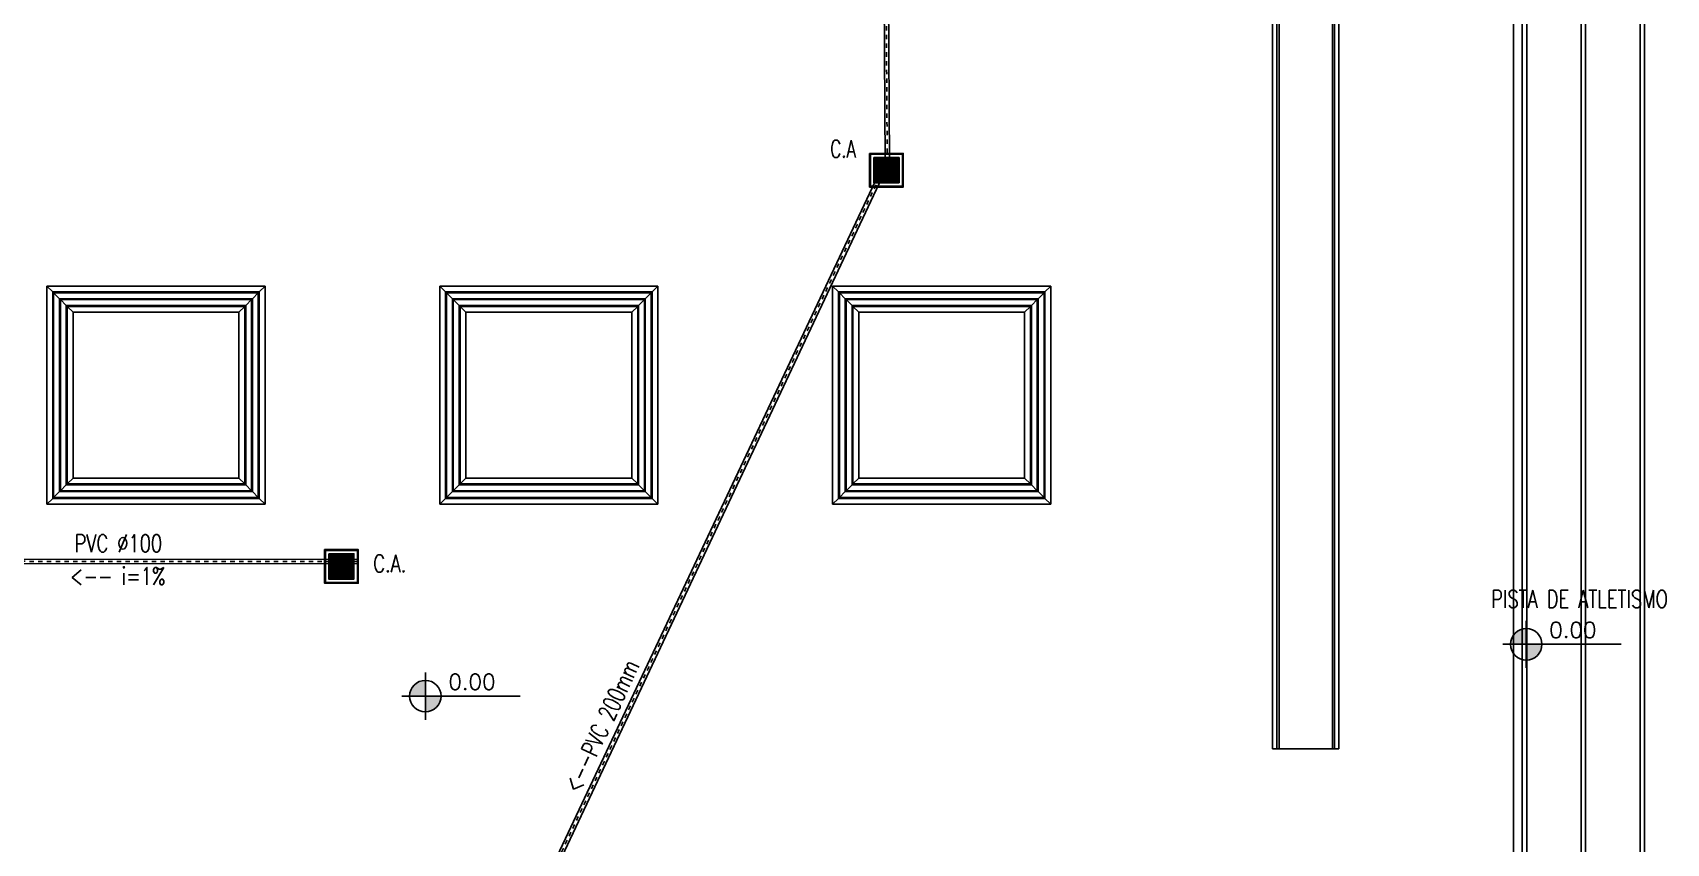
# Model space of a CAD drawing. Header units: inches. Extents: x 542650 to 544515, y 9574150 to 9574595.
# Drawn here: x 542840.19 to 542877.62, y 9574204.53 to 9574223.1 of the extents above; entities that cross this region are included whole.
import ezdxf
from ezdxf.enums import TextEntityAlignment as Align

# ---------------------------------------------------------------- set-up
doc = ezdxf.new("R2010")
doc.units = ezdxf.units.IN
doc.header["$MEASUREMENT"] = 0
doc.linetypes.add('DASHDOT', pattern=[1, 0.5, -0.25, 0, -0.25])
for name, color, linetype in [('EIXO', 8, 'Continuous'), ('I-ARQ', 8, 'Continuous'), ('I-NORMO_ARQ', 8, 'Continuous'), ('I-NORMO_INST', 4, 'Continuous'), ('I-PLUVIAL', 90, 'Continuous')]:
    doc.layers.add(name, color=color, linetype=linetype)
doc.styles.add('125', font='ROMANS.SHX', dxfattribs={"width": 0.7, "height": 0.25})
doc.styles.add('50', font='ROMANS.SHX', dxfattribs={"width": 0.7, "height": 0.1})
doc.styles.add('ROMANS', font='romans', dxfattribs={"height": 0.2})

# ---------------------------------------------------------------- blocks, each defined once
blk = doc.blocks.new('*U20')
at = {"color": 2}
blk.add_wipeout([(0.001, 0.057), (22.857, -0.205), (22.856, -0.319), (-0.001, -0.057)], dxfattribs=at)
for p, q in [((0.001, 0.05), (22.857, -0.212)), ((-0.001, -0.05), (22.856, -0.312))]:
    blk.add_line(p, q)
at = {"layer": 'EIXO', "linetype": 'DASHDOT', "ltscale": 0.01}
blk.add_line((0, 0), (22.857, -0.262), dxfattribs=at)
blk = doc.blocks.new('*U34')
at = {"color": 2}
blk.add_wipeout([(-0.055, 0.013), (2.472, 11.047), (2.583, 11.022), (0.055, -0.013)], dxfattribs=at)
for p, q in [((-0.049, 0.011), (2.478, 11.045)), ((0.049, -0.011), (2.576, 11.023))]:
    blk.add_line(p, q)
at = {"layer": 'EIXO', "linetype": 'DASHDOT', "ltscale": 0.01}
blk.add_line((0, 0), (2.527, 11.034), dxfattribs=at)
blk = doc.blocks.new('*U24')
at = {"color": 2}
blk.add_wipeout([(-0.008, 0.056), (24.596, 3.574), (24.612, 3.461), (0.008, -0.056)], dxfattribs=at)
for p, q in [((-0.007, 0.049), (24.597, 3.567)), ((0.007, -0.049), (24.611, 3.468))]:
    blk.add_line(p, q)
at = {"layer": 'EIXO', "linetype": 'DASHDOT', "ltscale": 0.01}
blk.add_line((0, 0), (24.604, 3.518), dxfattribs=at)
blk = doc.blocks.new('CAG')
at = {"color": 2, "ltscale": 0.5}
blk.add_wipeout([(-0.302, 0.302), (-0.302, -0.302), (0.302, -0.302), (0.302, 0.302)], dxfattribs=at)
at = {"ltscale": 0.5}
blk.add_lwpolyline([(-0.4, 0.4), (-0.4, -0.4), (0.4, -0.4), (0.4, 0.4)], close=True, dxfattribs=at)
at = {"color": 8, "ltscale": 0.5}
for points in [[(-0.38, 0.38), (-0.38, -0.38), (0.38, -0.38), (0.38, 0.38)], [(-0.3, 0.3), (-0.3, -0.3), (0.3, -0.3), (0.3, 0.3)], [(-0.3, 0.26875), (0.3, 0.26875), (0.3, 0.25625), (-0.3, 0.25625)], [(-0.3, 0.23125), (0.3, 0.23125), (0.3, 0.21875), (-0.3, 0.21875)], [(-0.3, 0.19375), (0.3, 0.19375), (0.3, 0.18125), (-0.3, 0.18125)], [(-0.3, 0.15625), (0.3, 0.15625), (0.3, 0.14375), (-0.3, 0.14375)], [(-0.3, 0.11875), (0.3, 0.11875), (0.3, 0.10625), (-0.3, 0.10625)], [(-0.3, 0.08125), (0.3, 0.08125), (0.3, 0.06875), (-0.3, 0.06875)], [(-0.3, 0.04375), (0.3, 0.04375), (0.3, 0.03125), (-0.3, 0.03125)], [(-0.3, 0.00625), (0.3, 0.00625), (0.3, -0.00625), (-0.3, -0.00625)], [(-0.3, -0.03125), (0.3, -0.03125), (0.3, -0.04375), (-0.3, -0.04375)], [(-0.3, -0.06875), (0.3, -0.06875), (0.3, -0.08125), (-0.3, -0.08125)], [(-0.3, -0.10625), (0.3, -0.10625), (0.3, -0.11875), (-0.3, -0.11875)], [(-0.3, -0.14375), (0.3, -0.14375), (0.3, -0.15625), (-0.3, -0.15625)], [(-0.3, -0.18125), (0.3, -0.18125), (0.3, -0.19375), (-0.3, -0.19375)], [(-0.3, -0.21875), (0.3, -0.21875), (0.3, -0.23125), (-0.3, -0.23125)], [(-0.3, -0.25625), (0.3, -0.25625), (0.3, -0.26875), (-0.3, -0.26875)]]:
    blk.add_lwpolyline(points, close=True, dxfattribs=at)

msp = doc.modelspace()

# ---------------------------------------------------------------- hatches: boundary and pattern name
at = {"layer": 'I-ARQ'}
h = msp.add_hatch(color=256, dxfattribs=at)
h.paths.add_polyline_path([(542874.767, 9574209.085), (542874.407, 9574209.085), (542874.407, 9574208.725, 0.414214)])
h.paths.add_polyline_path([(542874.407, 9574209.445, 0.414214), (542874.047, 9574209.085), (542874.407, 9574209.085)])
h = msp.add_hatch(color=256, dxfattribs=at)
h.paths.add_polyline_path([(542849.547, 9574207.898), (542849.187, 9574207.898), (542849.187, 9574207.538, 0.414214)])
h.paths.add_polyline_path([(542849.187, 9574208.258, 0.414214), (542848.827, 9574207.898), (542849.187, 9574207.898)])

# ---------------------------------------------------------------- linework, layer by layer
for p, q in [((542874.117, 9574250.356), (542874.117, 9574183.35)), ((542874.317, 9574250.356), (542874.317, 9574183.35)), ((542874.417, 9574250.359), (542874.417, 9574183.267)), ((542874.417, 9574250.359), (542874.417, 9574183.267)), ((542875.667, 9574250.379), (542875.667, 9574183.267)), ((542875.767, 9574250.388), (542875.767, 9574183.342)), ((542877.018, 9574250.369), (542877.017, 9574183.373)), ((542877.118, 9574250.369), (542877.117, 9574183.373)), ((542868.596, 9574206.693), (542868.596, 9574246.693)), ((542868.596, 9574246.693), (542868.596, 9574206.693)), ((542868.696, 9574206.693), (542868.696, 9574246.693)), ((542868.746, 9574206.693), (542868.746, 9574246.693)), ((542869.966, 9574206.693), (542869.966, 9574246.693)), ((542870.016, 9574206.693), (542870.016, 9574246.693)), ((542870.116, 9574206.693), (542870.116, 9574246.693)), ((542870.116, 9574206.693), (542870.116, 9574246.693)), ((542863.516, 9574217.293), (542863.516, 9574212.293)), ((542874.407, 9574208.545), (542874.407, 9574209.625)), ((542873.867, 9574209.085), (542876.58, 9574209.085)), ((542849.187, 9574207.358), (542849.187, 9574208.438)), ((542848.647, 9574207.898), (542851.36, 9574207.898)), ((542870.116, 9574206.693), (542868.596, 9574206.693)), ((542868.596, 9574206.693), (542870.116, 9574206.693))]:
    msp.add_line(p, q, dxfattribs=at)
at = {"layer": 'I-ARQ', "ltscale": 10}
for p, q in [((542840.651, 9574217.158), (542840.516, 9574217.293)), ((542845.516, 9574217.293), (542840.516, 9574217.293)), ((542840.516, 9574217.293), (542840.516, 9574217.158)), ((542840.651, 9574217.293), (542840.516, 9574217.293)), ((542840.651, 9574217.158), (542845.381, 9574217.158)), ((542840.806, 9574217.293), (542840.671, 9574217.293)), ((542840.806, 9574217.003), (542840.671, 9574217.138)), ((542845.361, 9574217.138), (542840.671, 9574217.138)), ((542840.941, 9574217.003), (542840.806, 9574217.003)), ((542840.806, 9574217.003), (542845.226, 9574217.003)), ((542840.961, 9574217.293), (542840.826, 9574217.293)), ((542840.961, 9574216.848), (542840.826, 9574216.983)), ((542845.206, 9574216.983), (542840.826, 9574216.983)), ((542845.226, 9574217.003), (542840.981, 9574217.003)), ((542845.071, 9574216.848), (542845.206, 9574216.983)), ((542845.226, 9574217.003), (542845.361, 9574217.138)), ((542845.381, 9574217.158), (542845.516, 9574217.293)), ((542849.651, 9574217.158), (542849.516, 9574217.293)), ((542854.516, 9574217.293), (542849.516, 9574217.293)), ((542849.516, 9574217.293), (542849.516, 9574217.158)), ((542849.651, 9574217.293), (542849.516, 9574217.293)), ((542849.516, 9574217.293), (542849.516, 9574212.293)), ((542849.651, 9574212.428), (542849.651, 9574217.158)), ((542849.651, 9574217.158), (542854.381, 9574217.158)), ((542849.806, 9574217.293), (542849.671, 9574217.293)), ((542849.806, 9574217.003), (542849.671, 9574217.138)), ((542849.671, 9574217.138), (542849.671, 9574212.448)), ((542854.361, 9574217.138), (542849.671, 9574217.138)), ((542849.806, 9574212.583), (542849.806, 9574217.003)), ((542849.941, 9574217.003), (542849.806, 9574217.003)), ((542849.806, 9574217.003), (542849.806, 9574212.583)), ((542849.806, 9574217.003), (542854.226, 9574217.003)), ((542849.961, 9574217.293), (542849.826, 9574217.293)), ((542849.961, 9574216.848), (542849.826, 9574216.983)), ((542854.206, 9574216.983), (542849.826, 9574216.983)), ((542849.826, 9574216.983), (542849.826, 9574212.603)), ((542854.226, 9574217.003), (542849.981, 9574217.003)), ((542854.071, 9574216.848), (542854.206, 9574216.983)), ((542854.206, 9574212.603), (542854.206, 9574216.983)), ((542854.226, 9574217.003), (542854.361, 9574217.138)), ((542854.226, 9574212.758), (542854.226, 9574217.003)), ((542854.226, 9574217.003), (542854.226, 9574212.583)), ((542854.361, 9574212.448), (542854.361, 9574217.138)), ((542854.381, 9574217.158), (542854.516, 9574217.293)), ((542854.381, 9574217.158), (542854.381, 9574212.428)), ((542854.516, 9574212.293), (542854.516, 9574217.293)), ((542858.651, 9574217.158), (542858.516, 9574217.293)), ((542863.516, 9574217.293), (542858.516, 9574217.293)), ((542858.516, 9574217.293), (542858.516, 9574217.158)), ((542858.651, 9574217.293), (542858.516, 9574217.293)), ((542858.516, 9574217.293), (542858.516, 9574212.293)), ((542858.651, 9574212.428), (542858.651, 9574217.158)), ((542858.651, 9574217.158), (542863.381, 9574217.158)), ((542858.806, 9574217.293), (542858.671, 9574217.293)), ((542858.806, 9574217.003), (542858.671, 9574217.138)), ((542858.671, 9574217.138), (542858.671, 9574212.448)), ((542863.361, 9574217.138), (542858.671, 9574217.138)), ((542858.806, 9574212.583), (542858.806, 9574217.003)), ((542858.941, 9574217.003), (542858.806, 9574217.003)), ((542858.806, 9574217.003), (542858.806, 9574212.583)), ((542858.806, 9574217.003), (542863.226, 9574217.003)), ((542858.961, 9574217.293), (542858.826, 9574217.293)), ((542858.961, 9574216.848), (542858.826, 9574216.983)), ((542863.206, 9574216.983), (542858.826, 9574216.983)), ((542858.826, 9574216.983), (542858.826, 9574212.603)), ((542863.226, 9574217.003), (542858.981, 9574217.003)), ((542863.071, 9574216.848), (542863.206, 9574216.983)), ((542863.206, 9574212.603), (542863.206, 9574216.983)), ((542863.226, 9574217.003), (542863.361, 9574217.138)), ((542863.226, 9574212.758), (542863.226, 9574217.003)), ((542863.226, 9574217.003), (542863.226, 9574212.583)), ((542863.361, 9574212.448), (542863.361, 9574217.138)), ((542863.381, 9574217.158), (542863.516, 9574217.293)), ((542863.381, 9574217.158), (542863.381, 9574212.428)), ((542863.516, 9574212.293), (542863.516, 9574217.293)), ((542840.961, 9574216.848), (542845.071, 9574216.848)), ((542840.981, 9574216.828), (542841.116, 9574216.693)), ((542845.051, 9574216.828), (542840.981, 9574216.828)), ((542840.981, 9574216.828), (542845.051, 9574216.828)), ((542841.116, 9574216.693), (542844.916, 9574216.693)), ((542845.051, 9574216.828), (542844.916, 9574216.693)), ((542849.961, 9574212.738), (542849.961, 9574216.848)), ((542849.961, 9574216.848), (542854.071, 9574216.848)), ((542849.981, 9574216.828), (542850.116, 9574216.693)), ((542854.051, 9574216.828), (542849.981, 9574216.828)), ((542849.981, 9574216.828), (542854.051, 9574216.828)), ((542849.981, 9574212.758), (542849.981, 9574216.828)), ((542850.116, 9574212.893), (542850.116, 9574216.693)), ((542850.116, 9574216.693), (542853.916, 9574216.693)), ((542854.051, 9574216.828), (542853.916, 9574216.693)), ((542853.916, 9574216.693), (542853.916, 9574212.893)), ((542854.051, 9574212.758), (542854.051, 9574216.828)), ((542854.051, 9574216.828), (542854.051, 9574212.758)), ((542854.071, 9574216.848), (542854.071, 9574212.738)), ((542858.961, 9574212.738), (542858.961, 9574216.848)), ((542858.961, 9574216.848), (542863.071, 9574216.848)), ((542858.981, 9574216.828), (542859.116, 9574216.693)), ((542863.051, 9574216.828), (542858.981, 9574216.828)), ((542858.981, 9574216.828), (542863.051, 9574216.828)), ((542858.981, 9574212.758), (542858.981, 9574216.828)), ((542859.116, 9574212.893), (542859.116, 9574216.693)), ((542859.116, 9574216.693), (542862.916, 9574216.693)), ((542863.051, 9574216.828), (542862.916, 9574216.693)), ((542862.916, 9574216.693), (542862.916, 9574212.893)), ((542863.051, 9574212.758), (542863.051, 9574216.828)), ((542863.051, 9574216.828), (542863.051, 9574212.758)), ((542863.071, 9574216.848), (542863.071, 9574212.738)), ((542849.981, 9574212.758), (542850.116, 9574212.893)), ((542853.916, 9574212.893), (542850.116, 9574212.893)), ((542854.051, 9574212.758), (542853.916, 9574212.893)), ((542853.916, 9574212.893), (542853.916, 9574212.893)), ((542854.516, 9574212.758), (542854.516, 9574212.893)), ((542858.981, 9574212.758), (542859.116, 9574212.893)), ((542862.916, 9574212.893), (542859.116, 9574212.893)), ((542863.051, 9574212.758), (542862.916, 9574212.893)), ((542862.916, 9574212.893), (542862.916, 9574212.893)), ((542863.516, 9574212.758), (542863.516, 9574212.893)), ((542849.806, 9574212.583), (542849.671, 9574212.448)), ((542854.226, 9574212.583), (542849.806, 9574212.583)), ((542849.806, 9574212.583), (542854.051, 9574212.583)), ((542849.961, 9574212.738), (542849.826, 9574212.603)), ((542849.826, 9574212.603), (542854.206, 9574212.603)), ((542854.071, 9574212.738), (542849.961, 9574212.738)), ((542854.051, 9574212.758), (542849.981, 9574212.758)), ((542854.071, 9574212.738), (542854.206, 9574212.603)), ((542854.071, 9574212.738), (542854.071, 9574212.738)), ((542854.206, 9574212.603), (542854.206, 9574212.603)), ((542854.226, 9574212.583), (542854.361, 9574212.448)), ((542858.806, 9574212.583), (542858.671, 9574212.448)), ((542863.226, 9574212.583), (542858.806, 9574212.583)), ((542858.806, 9574212.583), (542863.051, 9574212.583)), ((542858.961, 9574212.738), (542858.826, 9574212.603)), ((542858.826, 9574212.603), (542863.206, 9574212.603)), ((542863.071, 9574212.738), (542858.961, 9574212.738)), ((542863.051, 9574212.758), (542858.981, 9574212.758)), ((542863.071, 9574212.738), (542863.206, 9574212.603)), ((542863.071, 9574212.738), (542863.071, 9574212.738)), ((542863.206, 9574212.603), (542863.206, 9574212.603)), ((542863.226, 9574212.583), (542863.361, 9574212.448)), ((542849.651, 9574212.428), (542849.516, 9574212.293)), ((542849.516, 9574212.293), (542854.516, 9574212.293)), ((542854.381, 9574212.428), (542849.651, 9574212.428)), ((542849.671, 9574212.448), (542854.361, 9574212.448)), ((542854.381, 9574212.428), (542854.516, 9574212.293)), ((542854.381, 9574212.293), (542854.516, 9574212.293)), ((542854.516, 9574212.293), (542854.516, 9574212.428)), ((542858.651, 9574212.428), (542858.516, 9574212.293)), ((542858.516, 9574212.293), (542863.516, 9574212.293)), ((542863.381, 9574212.428), (542858.651, 9574212.428)), ((542858.671, 9574212.448), (542863.361, 9574212.448)), ((542863.381, 9574212.428), (542863.516, 9574212.293)), ((542863.381, 9574212.293), (542863.516, 9574212.293)), ((542863.516, 9574212.293), (542863.516, 9574212.428))]:
    msp.add_line(p, q, dxfattribs=at)
at = {"layer": 'I-ARQ'}
for centre in [(542874.407, 9574209.085), (542849.187, 9574207.898)]:
    msp.add_circle(centre, 0.36, dxfattribs=at)

# ---------------------------------------------------------------- block references
at = {"layer": 'I-PLUVIAL', "rotation": 171.8240423334821}
msp.add_blockref('*U24', (542847.619, 9574210.981), dxfattribs=at)

# ---------------------------------------------------------------- texts
at = {"layer": 'I-ARQ', "style": 'ROMANS', "width": 1}
for p in [(542874.934, 9574209.234), (542849.714, 9574208.046)]:
    msp.add_attdef('0.00', p, '', height=0.36, dxfattribs=at)
at = {"layer": 'I-NORMO_ARQ', "style": 'ROMANS', "width": 0.75}
msp.add_text('PISTA DE ATLETISMO', height=0.4, dxfattribs=at).set_placement((542875.629, 9574210.122), align=Align.MIDDLE_CENTER)
at = {"layer": 'I-NORMO_INST', "style": '50', "width": 0.75}
msp.add_text('C.A.', height=0.4, dxfattribs=at).set_placement((542847.994, 9574210.737, 0.068))

# ---------------------------------------------------------------- next in the draw order: linework, layer by layer
at = {"layer": 'I-ARQ', "ltscale": 10}
for p, q in [((542840.516, 9574217.293), (542840.516, 9574212.293)), ((542840.651, 9574212.428), (542840.651, 9574217.158)), ((542840.671, 9574217.138), (542840.671, 9574212.448)), ((542840.806, 9574212.583), (542840.806, 9574217.003)), ((542840.806, 9574217.003), (542840.806, 9574212.583)), ((542840.826, 9574216.983), (542840.826, 9574212.603)), ((542845.206, 9574212.603), (542845.206, 9574216.983)), ((542845.226, 9574212.758), (542845.226, 9574217.003)), ((542845.226, 9574217.003), (542845.226, 9574212.583)), ((542845.361, 9574212.448), (542845.361, 9574217.138)), ((542845.381, 9574217.158), (542845.381, 9574212.428)), ((542845.516, 9574212.293), (542845.516, 9574217.293)), ((542840.961, 9574212.738), (542840.961, 9574216.848)), ((542840.981, 9574212.758), (542840.981, 9574216.828)), ((542841.116, 9574212.893), (542841.116, 9574216.693)), ((542844.916, 9574216.693), (542844.916, 9574212.893)), ((542845.051, 9574212.758), (542845.051, 9574216.828)), ((542845.051, 9574216.828), (542845.051, 9574212.758)), ((542845.071, 9574216.848), (542845.071, 9574212.738)), ((542840.981, 9574212.758), (542841.116, 9574212.893)), ((542844.916, 9574212.893), (542841.116, 9574212.893)), ((542845.051, 9574212.758), (542844.916, 9574212.893)), ((542844.916, 9574212.893), (542844.916, 9574212.893)), ((542845.516, 9574212.758), (542845.516, 9574212.893)), ((542840.806, 9574212.583), (542840.671, 9574212.448)), ((542845.226, 9574212.583), (542840.806, 9574212.583)), ((542840.806, 9574212.583), (542845.051, 9574212.583)), ((542840.961, 9574212.738), (542840.826, 9574212.603)), ((542840.826, 9574212.603), (542845.206, 9574212.603)), ((542845.071, 9574212.738), (542840.961, 9574212.738)), ((542845.051, 9574212.758), (542840.981, 9574212.758)), ((542845.071, 9574212.738), (542845.206, 9574212.603)), ((542845.071, 9574212.738), (542845.071, 9574212.738)), ((542845.206, 9574212.603), (542845.206, 9574212.603)), ((542845.226, 9574212.583), (542845.361, 9574212.448)), ((542840.651, 9574212.428), (542840.516, 9574212.293)), ((542840.516, 9574212.293), (542845.516, 9574212.293)), ((542845.381, 9574212.428), (542840.651, 9574212.428)), ((542840.671, 9574212.448), (542845.361, 9574212.448)), ((542845.381, 9574212.428), (542845.516, 9574212.293)), ((542845.381, 9574212.293), (542845.516, 9574212.293)), ((542845.516, 9574212.293), (542845.516, 9574212.428))]:
    msp.add_line(p, q, dxfattribs=at)

# ---------------------------------------------------------------- next in the draw order: block references
at = {"layer": 'I-PLUVIAL', "rotation": 245.429680957583}
msp.add_blockref('*U20', (542859.596, 9574219.795), dxfattribs=at)
at = {"layer": 'I-PLUVIAL', "xscale": 0.963779528525265, "yscale": 0.9637795422459021, "zscale": 0.963779528525265}
msp.add_blockref('CAG', (542847.263, 9574210.869), dxfattribs=at)

# ---------------------------------------------------------------- next in the draw order: texts
at = {"layer": 'I-NORMO_INST', "style": '50', "width": 0.75}
for s, p in [('PVC Ø100', (542841.152, 9574211.199)), ('<-- i=1%%%', (542841.047, 9574210.447))]:
    msp.add_text(s, height=0.4, dxfattribs=at).set_placement(p)

# ---------------------------------------------------------------- next in the draw order: block references
at = {"layer": 'I-PLUVIAL', "rotation": 193.2485606613624}
msp.add_blockref('*U34', (542859.699, 9574231.447), dxfattribs=at)

# ---------------------------------------------------------------- next in the draw order: texts
at = {"layer": 'I-NORMO_INST', "style": '125', "width": 0.7}
msp.add_text('<--PVC 200mm', height=0.4, rotation=64.8617, dxfattribs=at).set_placement((542852.716, 9574205.652))

# ---------------------------------------------------------------- next in the draw order: block references
at = {"layer": 'I-PLUVIAL', "xscale": 0.963779528525265, "yscale": 0.9637795422459021, "zscale": 0.963779528525265}
msp.add_blockref('CAG', (542859.751, 9574219.947), dxfattribs=at)

# ---------------------------------------------------------------- next in the draw order: texts
at = {"layer": 'I-NORMO_INST', "style": '125', "width": 0.7}
msp.add_text('C.A', height=0.4, dxfattribs=at).set_placement((542858.463, 9574220.236))

doc.saveas('drawing.dxf')
